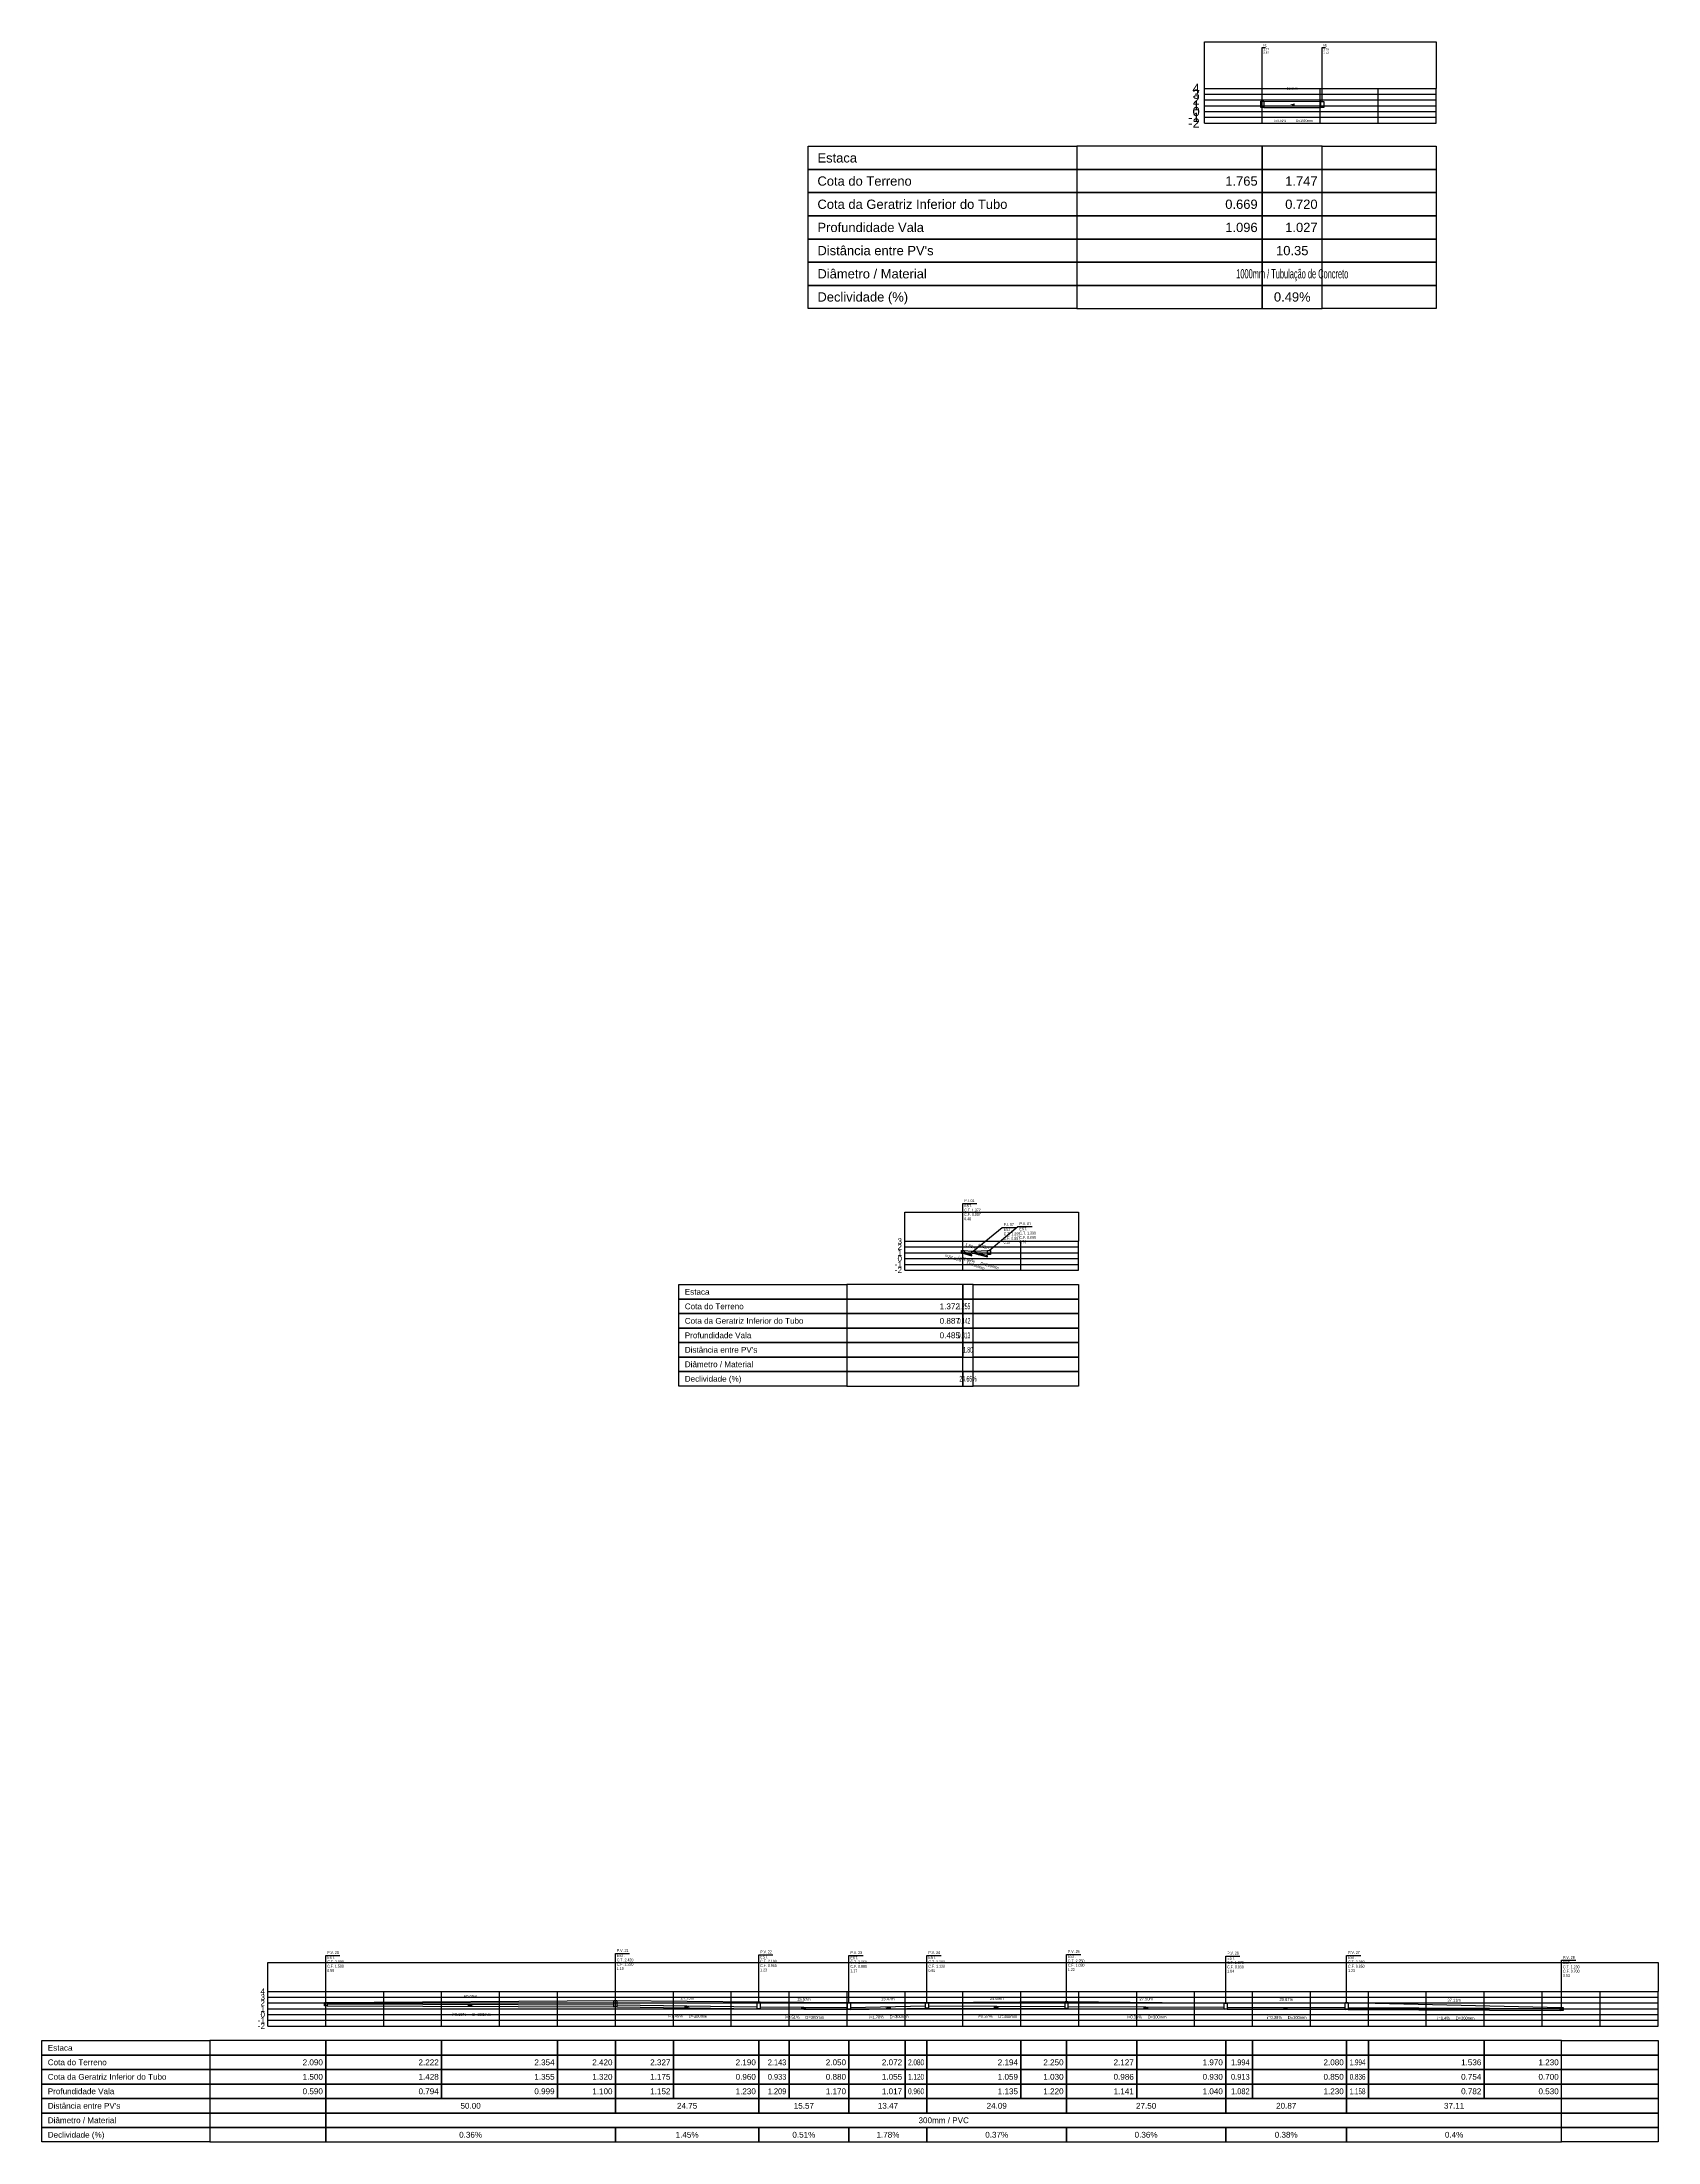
# Model space of a CAD drawing. Extents: x -160 to 364724, y -100 to 7353297.
# Drawn here: x 359931.9 to 360210.9, y 7347218.9 to 7347581.3 of the extents above; entities that cross this region are included whole.
import ezdxf
from ezdxf.enums import TextEntityAlignment as Align

# ---------------------------------------------------------------- set-up
doc = ezdxf.new("R2010")
doc.units = 0
doc.header["$LTSCALE"] = 5
for name, color, linetype in [('PS_IND_COMPRIMENTO', 7, 'Continuous'), ('PS_IND_DIAMETRO', 7, 'Continuous'), ('PS_IND_FLUXO', 3, 'Continuous'), ('PS_IND_INCLINACAO', 7, 'Continuous'), ('PS_PERFIL_CAIXAS', 7, 'Continuous'), ('PS_PERFIL_COTA_LIN', 7, 'Continuous'), ('PS_PERFIL_COTA_TXT', 5, 'Continuous'), ('PS_PERFIL_GRADE', 8, 'Continuous'), ('PS_PERFIL_TERRENO', 3, 'Continuous'), ('PS_PERFIL_TUBO', 7, 'Continuous'), ('PS_PONTOS_IDENTIFICACAO_LIN', 7, 'Continuous'), ('PS_PONTOS_IDENTIFICACAO_TXT', 7, 'Continuous')]:
    doc.layers.add(name, color=color, linetype=linetype)
doc.styles.get("Standard").update_dxf_attribs({"font": 'arial.ttf'})

# ---------------------------------------------------------------- blocks, each defined once
blk = doc.blocks.new('*U710')
at = {"layer": 'PS_PERFIL_GRADE', "linetype": 'Continuous'}
for p, q in [((0, 0), (0, 6)), ((0, 6), (40, 6)), ((0, 5), (40, 5)), ((0, 4), (40, 4)), ((10, 0), (10, 6)), ((20, 0), (20, 6)), ((30, 0), (30, 6)), ((40, 0), (40, 6)), ((0, 3), (40, 3)), ((0, 2), (40, 2)), ((0, 1), (40, 1)), ((0, 0), (40, 0))]:
    blk.add_line(p, q, dxfattribs=at)
blk.add_lwpolyline([(0, 6), (0, 14), (40, 14), (40, 6)], dxfattribs=at)
at = {"layer": 'PS_PERFIL_GRADE'}
for s, p in [('4', (-0.8, 6)), ('3', (-0.8, 5)), ('2', (-0.8, 4)), ('1', (-0.8, 3)), ('-1', (-0.8, 1)), ('-2', (-0.8, 0)), ('0', (-0.8, 2))]:
    blk.add_text(s, height=1.6, dxfattribs=at).set_placement(p, align=Align.MIDDLE_RIGHT)
blk = doc.blocks.new('*U749')
at = {"layer": 'PS_PERFIL_GRADE', "linetype": 'Continuous'}
for p, q in [((0, 0), (0, 5)), ((0, 5), (30, 5)), ((0, 4), (30, 4)), ((10, 0), (10, 5)), ((20, 0), (20, 5)), ((30, 0), (30, 5)), ((0, 3), (30, 3)), ((0, 2), (30, 2)), ((0, 1), (30, 1)), ((0, 0), (30, 0))]:
    blk.add_line(p, q, dxfattribs=at)
blk.add_lwpolyline([(0, 5), (0, 10), (30, 10), (30, 5)], dxfattribs=at)
at = {"layer": 'PS_PERFIL_GRADE'}
for s, p in [('3', (-0.5, 5)), ('2', (-0.5, 4)), ('-1', (-0.5, 1)), ('-2', (-0.5, 0)), ('0', (-0.5, 2)), ('1', (-0.5, 3))]:
    blk.add_text(s, height=1, dxfattribs=at).set_placement(p, align=Align.MIDDLE_RIGHT)
blk = doc.blocks.new('*U760')
at = {"layer": 'PS_PERFIL_GRADE', "linetype": 'Continuous'}
for p, q in [((0, 0), (0, 6)), ((0, 6), (240, 6)), ((0, 5), (240, 5)), ((0, 4), (240, 4)), ((10, 0), (10, 6)), ((20, 0), (20, 6)), ((30, 0), (30, 6)), ((40, 0), (40, 6)), ((50, 0), (50, 6)), ((60, 0), (60, 6)), ((70, 0), (70, 6)), ((80, 0), (80, 6)), ((90, 0), (90, 6)), ((100, 0), (100, 6)), ((110, 0), (110, 6)), ((120, 0), (120, 6)), ((130, 0), (130, 6)), ((140, 0), (140, 6)), ((150, 0), (150, 6)), ((160, 0), (160, 6)), ((170, 0), (170, 6)), ((180, 0), (180, 6)), ((190, 0), (190, 6)), ((200, 0), (200, 6)), ((210, 0), (210, 6)), ((220, 0), (220, 6)), ((230, 0), (230, 6)), ((240, 0), (240, 6)), ((0, 3), (240, 3)), ((0, 2), (240, 2)), ((0, 1), (240, 1)), ((0, 0), (240, 0))]:
    blk.add_line(p, q, dxfattribs=at)
blk.add_lwpolyline([(0, 6), (0, 11), (240, 11), (240, 6)], dxfattribs=at)
at = {"layer": 'PS_PERFIL_GRADE'}
for s, p in [('4', (-0.5, 6)), ('3', (-0.5, 5)), ('2', (-0.5, 4)), ('-1', (-0.5, 1)), ('-2', (-0.5, 0)), ('0', (-0.5, 2)), ('1', (-0.5, 3))]:
    blk.add_text(s, height=1, dxfattribs=at).set_placement(p, align=Align.MIDDLE_RIGHT)

msp = doc.modelspace()

# ---------------------------------------------------------------- linework, layer by layer
at = {"layer": 'PS_IND_FLUXO'}
for points in [[(360148.157, 7347570.487, 0.4, 0, 0), (360147.357, 7347570.483, 0, 0, 0)], [(360091.308, 7347372.261, 0.5, 0, 0), (360092.255, 7347371.938, 0, 0, 0)], [(360093.56, 7347372.154, 0.5, 0, 0), (360094.526, 7347371.894, 0, 0, 0)], [(360005.403, 7347242.43, 0.5, 0, 0), (360006.403, 7347242.426, 0, 0, 0)], [(360042.779, 7347242.165, 0.5, 0, 0), (360043.779, 7347242.15, 0, 0, 0)], [(360062.937, 7347241.941, 0.5, 0, 0), (360063.937, 7347241.935, 0, 0, 0)], [(360078.456, 7347242.027, 0.5, 0, 0), (360077.456, 7347242.009, 0, 0, 0)], [(360096.234, 7347242.095, 0.5, 0, 0), (360097.234, 7347242.091, 0, 0, 0)], [(360122.027, 7347242, 0.5, 0, 0), (360123.027, 7347241.996, 0, 0, 0)], [(360146.212, 7347241.91, 0.5, 0, 0), (360147.212, 7347241.906, 0, 0, 0)], [(360175.202, 7347241.795, 0.5, 0, 0), (360176.202, 7347241.791, 0, 0, 0)]]:
    msp.add_lwpolyline(points, format="xyseb", dxfattribs=at)
at = {"layer": 'PS_PERFIL_CAIXAS', "linetype": 'Continuous'}
for points in [[(360142.333, 7347571.056), (360142.833, 7347571.056), (360142.833, 7347569.96), (360142.333, 7347569.96)], [(360152.681, 7347571.038), (360153.181, 7347571.038), (360153.181, 7347570.01), (360152.681, 7347570.01)], [(360090.629, 7347372.707), (360091.129, 7347372.707), (360091.129, 7347372.222), (360090.629, 7347372.222)], [(360092.434, 7347372.59), (360092.934, 7347372.59), (360092.934, 7347372.222), (360092.434, 7347372.222)], [(360095.153, 7347372.725), (360095.653, 7347372.725), (360095.653, 7347372.025), (360095.153, 7347372.025)], [(359980.653, 7347242.958), (359981.153, 7347242.958), (359981.153, 7347242.368), (359980.653, 7347242.368)], [(360030.653, 7347243.288), (360031.153, 7347243.288), (360031.153, 7347242.188), (360030.653, 7347242.188)], [(360055.404, 7347243.058), (360055.904, 7347243.058), (360055.904, 7347241.828), (360055.404, 7347241.828)], [(360070.971, 7347242.918), (360071.471, 7347242.918), (360071.471, 7347241.748), (360070.971, 7347241.748)], [(360084.441, 7347242.948), (360084.941, 7347242.948), (360084.941, 7347241.988), (360084.441, 7347241.988)], [(360108.527, 7347243.118), (360109.027, 7347243.118), (360109.027, 7347241.898), (360108.527, 7347241.898)], [(360136.027, 7347242.838), (360136.527, 7347242.838), (360136.527, 7347241.798), (360136.027, 7347241.798)], [(360156.897, 7347242.948), (360157.397, 7347242.948), (360157.397, 7347241.718), (360156.897, 7347241.718)], [(360194.007, 7347242.098), (360194.507, 7347242.098), (360194.507, 7347241.568), (360194.007, 7347241.568)]]:
    msp.add_lwpolyline(points, close=True, dxfattribs=at)
at = {"layer": 'PS_PERFIL_COTA_LIN', "linetype": 'Continuous'}
for points in [[(360110.583, 7347563.291), (360110.583, 7347559.291), (360064.183, 7347559.291), (360064.183, 7347563.291)], [(360110.583, 7347563.291), (360110.583, 7347559.291), (360142.583, 7347559.291), (360142.583, 7347563.291)], [(360142.583, 7347563.291), (360142.583, 7347559.291), (360152.931, 7347559.291), (360152.931, 7347563.291)], [(360172.583, 7347563.291), (360172.583, 7347559.291), (360152.931, 7347559.291), (360152.931, 7347563.291)], [(360110.583, 7347559.291), (360110.583, 7347555.291), (360064.183, 7347555.291), (360064.183, 7347559.291)], [(360110.583, 7347559.291), (360110.583, 7347555.291), (360142.583, 7347555.291), (360142.583, 7347559.291)], [(360142.583, 7347559.291), (360142.583, 7347555.291), (360152.931, 7347555.291), (360152.931, 7347559.291)], [(360172.583, 7347559.291), (360172.583, 7347555.291), (360152.931, 7347555.291), (360152.931, 7347559.291)], [(360110.583, 7347555.291), (360110.583, 7347551.291), (360064.183, 7347551.291), (360064.183, 7347555.291)], [(360110.583, 7347555.291), (360110.583, 7347551.291), (360142.583, 7347551.291), (360142.583, 7347555.291)], [(360142.583, 7347555.291), (360142.583, 7347551.291), (360152.931, 7347551.291), (360152.931, 7347555.291)], [(360172.583, 7347555.291), (360172.583, 7347551.291), (360152.931, 7347551.291), (360152.931, 7347555.291)], [(360110.583, 7347551.291), (360110.583, 7347547.291), (360064.183, 7347547.291), (360064.183, 7347551.291)], [(360110.583, 7347551.291), (360110.583, 7347547.291), (360142.583, 7347547.291), (360142.583, 7347551.291)], [(360142.583, 7347551.291), (360142.583, 7347547.291), (360152.931, 7347547.291), (360152.931, 7347551.291)], [(360172.583, 7347551.291), (360172.583, 7347547.291), (360152.931, 7347547.291), (360152.931, 7347551.291)], [(360110.583, 7347547.291), (360110.583, 7347543.291), (360064.183, 7347543.291), (360064.183, 7347547.291)], [(360110.583, 7347547.291), (360110.583, 7347543.291), (360142.583, 7347543.291), (360142.583, 7347547.291)], [(360142.583, 7347547.291), (360142.583, 7347543.291), (360152.931, 7347543.291), (360152.931, 7347547.291)], [(360172.583, 7347547.291), (360172.583, 7347543.291), (360152.931, 7347543.291), (360152.931, 7347547.291)], [(360110.583, 7347543.291), (360110.583, 7347539.291), (360064.183, 7347539.291), (360064.183, 7347543.291)], [(360110.583, 7347543.291), (360110.583, 7347539.291), (360142.583, 7347539.291), (360142.583, 7347543.291)], [(360142.583, 7347543.291), (360142.583, 7347539.291), (360152.931, 7347539.291), (360152.931, 7347543.291)], [(360172.583, 7347543.291), (360172.583, 7347539.291), (360152.931, 7347539.291), (360152.931, 7347543.291)], [(360110.583, 7347539.291), (360110.583, 7347535.291), (360064.183, 7347535.291), (360064.183, 7347539.291)], [(360110.583, 7347539.291), (360110.583, 7347535.291), (360142.583, 7347535.291), (360142.583, 7347539.291)], [(360142.583, 7347539.291), (360142.583, 7347535.291), (360152.931, 7347535.291), (360152.931, 7347539.291)], [(360172.583, 7347539.291), (360172.583, 7347535.291), (360152.931, 7347535.291), (360152.931, 7347539.291)], [(360070.879, 7347366.835), (360070.879, 7347364.335), (360041.879, 7347364.335), (360041.879, 7347366.835)], [(360070.879, 7347366.835), (360070.879, 7347364.335), (360090.879, 7347364.335), (360090.879, 7347366.835)], [(360090.879, 7347366.835), (360090.879, 7347364.335), (360092.684, 7347364.335), (360092.684, 7347366.835)], [(360110.879, 7347366.835), (360110.879, 7347364.335), (360092.684, 7347364.335), (360092.684, 7347366.835)], [(360070.879, 7347364.335), (360070.879, 7347361.835), (360041.879, 7347361.835), (360041.879, 7347364.335)], [(360070.879, 7347364.335), (360070.879, 7347361.835), (360090.879, 7347361.835), (360090.879, 7347364.335)], [(360090.879, 7347364.335), (360090.879, 7347361.835), (360092.684, 7347361.835), (360092.684, 7347364.335)], [(360110.879, 7347364.335), (360110.879, 7347361.835), (360092.684, 7347361.835), (360092.684, 7347364.335)], [(360070.879, 7347361.835), (360070.879, 7347359.335), (360041.879, 7347359.335), (360041.879, 7347361.835)], [(360070.879, 7347359.335), (360070.879, 7347356.835), (360041.879, 7347356.835), (360041.879, 7347359.335)], [(360070.879, 7347361.835), (360070.879, 7347359.335), (360090.879, 7347359.335), (360090.879, 7347361.835)], [(360070.879, 7347359.335), (360070.879, 7347356.835), (360090.879, 7347356.835), (360090.879, 7347359.335)], [(360090.879, 7347361.835), (360090.879, 7347359.335), (360092.684, 7347359.335), (360092.684, 7347361.835)], [(360090.879, 7347359.335), (360090.879, 7347356.835), (360092.684, 7347356.835), (360092.684, 7347359.335)], [(360110.879, 7347361.835), (360110.879, 7347359.335), (360092.684, 7347359.335), (360092.684, 7347361.835)], [(360110.879, 7347359.335), (360110.879, 7347356.835), (360092.684, 7347356.835), (360092.684, 7347359.335)], [(360070.879, 7347356.835), (360070.879, 7347354.335), (360041.879, 7347354.335), (360041.879, 7347356.835)], [(360070.879, 7347356.835), (360070.879, 7347354.335), (360090.879, 7347354.335), (360090.879, 7347356.835)], [(360090.879, 7347356.835), (360090.879, 7347354.335), (360092.684, 7347354.335), (360092.684, 7347356.835)], [(360110.879, 7347356.835), (360110.879, 7347354.335), (360092.684, 7347354.335), (360092.684, 7347356.835)], [(360070.879, 7347354.335), (360070.879, 7347351.835), (360041.879, 7347351.835), (360041.879, 7347354.335)], [(360070.879, 7347351.835), (360070.879, 7347349.335), (360041.879, 7347349.335), (360041.879, 7347351.835)], [(360070.879, 7347354.335), (360070.879, 7347351.835), (360090.879, 7347351.835), (360090.879, 7347354.335)], [(360070.879, 7347351.835), (360070.879, 7347349.335), (360090.879, 7347349.335), (360090.879, 7347351.835)], [(360090.879, 7347351.835), (360090.879, 7347349.335), (360092.684, 7347349.335), (360092.684, 7347351.835)], [(360110.879, 7347354.335), (360110.879, 7347351.835), (360092.684, 7347351.835), (360092.684, 7347354.335)], [(360110.879, 7347351.835), (360110.879, 7347349.335), (360092.684, 7347349.335), (360092.684, 7347351.835)], [(359960.903, 7347236.368), (359960.903, 7347233.868), (359931.903, 7347233.868), (359931.903, 7347236.368)], [(359960.903, 7347236.368), (359960.903, 7347233.868), (359980.903, 7347233.868), (359980.903, 7347236.368)], [(359980.903, 7347236.368), (359980.903, 7347233.868), (360000.903, 7347233.868), (360000.903, 7347236.368)], [(360000.903, 7347236.368), (360000.903, 7347233.868), (360020.903, 7347233.868), (360020.903, 7347236.368)], [(360020.903, 7347236.368), (360020.903, 7347233.868), (360030.903, 7347233.868), (360030.903, 7347236.368)], [(360030.903, 7347236.368), (360030.903, 7347233.868), (360040.903, 7347233.868), (360040.903, 7347236.368)], [(360040.903, 7347236.368), (360040.903, 7347233.868), (360055.654, 7347233.868), (360055.654, 7347236.368)], [(360055.654, 7347236.368), (360055.654, 7347233.868), (360060.903, 7347233.868), (360060.903, 7347236.368)], [(360060.903, 7347236.368), (360060.903, 7347233.868), (360071.221, 7347233.868), (360071.221, 7347236.368)], [(360071.221, 7347236.368), (360071.221, 7347233.868), (360080.903, 7347233.868), (360080.903, 7347236.368)], [(360080.903, 7347236.368), (360080.903, 7347233.868), (360084.691, 7347233.868), (360084.691, 7347236.368)], [(360084.691, 7347236.368), (360084.691, 7347233.868), (360100.903, 7347233.868), (360100.903, 7347236.368)], [(360100.903, 7347236.368), (360100.903, 7347233.868), (360108.777, 7347233.868), (360108.777, 7347236.368)], [(360108.777, 7347236.368), (360108.777, 7347233.868), (360120.903, 7347233.868), (360120.903, 7347236.368)], [(360120.903, 7347236.368), (360120.903, 7347233.868), (360136.277, 7347233.868), (360136.277, 7347236.368)], [(360136.277, 7347236.368), (360136.277, 7347233.868), (360140.903, 7347233.868), (360140.903, 7347236.368)], [(360140.903, 7347236.368), (360140.903, 7347233.868), (360157.147, 7347233.868), (360157.147, 7347236.368)], [(360157.147, 7347236.368), (360157.147, 7347233.868), (360160.903, 7347233.868), (360160.903, 7347236.368)], [(360160.903, 7347236.368), (360160.903, 7347233.868), (360180.903, 7347233.868), (360180.903, 7347236.368)], [(360180.903, 7347236.368), (360180.903, 7347233.868), (360194.257, 7347233.868), (360194.257, 7347236.368)], [(360210.903, 7347236.368), (360210.903, 7347233.868), (360194.257, 7347233.868), (360194.257, 7347236.368)], [(359960.903, 7347233.868), (359960.903, 7347231.368), (359931.903, 7347231.368), (359931.903, 7347233.868)], [(359960.903, 7347233.868), (359960.903, 7347231.368), (359980.903, 7347231.368), (359980.903, 7347233.868)], [(359980.903, 7347233.868), (359980.903, 7347231.368), (360000.903, 7347231.368), (360000.903, 7347233.868)], [(360000.903, 7347233.868), (360000.903, 7347231.368), (360020.903, 7347231.368), (360020.903, 7347233.868)], [(360020.903, 7347233.868), (360020.903, 7347231.368), (360030.903, 7347231.368), (360030.903, 7347233.868)], [(360030.903, 7347233.868), (360030.903, 7347231.368), (360040.903, 7347231.368), (360040.903, 7347233.868)], [(360040.903, 7347233.868), (360040.903, 7347231.368), (360055.654, 7347231.368), (360055.654, 7347233.868)], [(360055.654, 7347233.868), (360055.654, 7347231.368), (360060.903, 7347231.368), (360060.903, 7347233.868)], [(360060.903, 7347233.868), (360060.903, 7347231.368), (360071.221, 7347231.368), (360071.221, 7347233.868)], [(360071.221, 7347233.868), (360071.221, 7347231.368), (360080.903, 7347231.368), (360080.903, 7347233.868)], [(360080.903, 7347233.868), (360080.903, 7347231.368), (360084.691, 7347231.368), (360084.691, 7347233.868)], [(360084.691, 7347233.868), (360084.691, 7347231.368), (360100.903, 7347231.368), (360100.903, 7347233.868)], [(360100.903, 7347233.868), (360100.903, 7347231.368), (360108.777, 7347231.368), (360108.777, 7347233.868)], [(360108.777, 7347233.868), (360108.777, 7347231.368), (360120.903, 7347231.368), (360120.903, 7347233.868)], [(360120.903, 7347233.868), (360120.903, 7347231.368), (360136.277, 7347231.368), (360136.277, 7347233.868)], [(360136.277, 7347233.868), (360136.277, 7347231.368), (360140.903, 7347231.368), (360140.903, 7347233.868)], [(360140.903, 7347233.868), (360140.903, 7347231.368), (360157.147, 7347231.368), (360157.147, 7347233.868)], [(360157.147, 7347233.868), (360157.147, 7347231.368), (360160.903, 7347231.368), (360160.903, 7347233.868)], [(360160.903, 7347233.868), (360160.903, 7347231.368), (360180.903, 7347231.368), (360180.903, 7347233.868)], [(360180.903, 7347233.868), (360180.903, 7347231.368), (360194.257, 7347231.368), (360194.257, 7347233.868)], [(360210.903, 7347233.868), (360210.903, 7347231.368), (360194.257, 7347231.368), (360194.257, 7347233.868)], [(359960.903, 7347231.368), (359960.903, 7347228.868), (359931.903, 7347228.868), (359931.903, 7347231.368)], [(359960.903, 7347228.868), (359960.903, 7347226.368), (359931.903, 7347226.368), (359931.903, 7347228.868)], [(359960.903, 7347231.368), (359960.903, 7347228.868), (359980.903, 7347228.868), (359980.903, 7347231.368)], [(359960.903, 7347228.868), (359960.903, 7347226.368), (359980.903, 7347226.368), (359980.903, 7347228.868)], [(359980.903, 7347231.368), (359980.903, 7347228.868), (360000.903, 7347228.868), (360000.903, 7347231.368)], [(359980.903, 7347228.868), (359980.903, 7347226.368), (360000.903, 7347226.368), (360000.903, 7347228.868)], [(360000.903, 7347231.368), (360000.903, 7347228.868), (360020.903, 7347228.868), (360020.903, 7347231.368)], [(360000.903, 7347228.868), (360000.903, 7347226.368), (360020.903, 7347226.368), (360020.903, 7347228.868)], [(360020.903, 7347231.368), (360020.903, 7347228.868), (360030.903, 7347228.868), (360030.903, 7347231.368)], [(360020.903, 7347228.868), (360020.903, 7347226.368), (360030.903, 7347226.368), (360030.903, 7347228.868)], [(360030.903, 7347231.368), (360030.903, 7347228.868), (360040.903, 7347228.868), (360040.903, 7347231.368)], [(360030.903, 7347228.868), (360030.903, 7347226.368), (360040.903, 7347226.368), (360040.903, 7347228.868)], [(360040.903, 7347231.368), (360040.903, 7347228.868), (360055.654, 7347228.868), (360055.654, 7347231.368)], [(360040.903, 7347228.868), (360040.903, 7347226.368), (360055.654, 7347226.368), (360055.654, 7347228.868)], [(360055.654, 7347231.368), (360055.654, 7347228.868), (360060.903, 7347228.868), (360060.903, 7347231.368)], [(360055.654, 7347228.868), (360055.654, 7347226.368), (360060.903, 7347226.368), (360060.903, 7347228.868)], [(360060.903, 7347231.368), (360060.903, 7347228.868), (360071.221, 7347228.868), (360071.221, 7347231.368)], [(360060.903, 7347228.868), (360060.903, 7347226.368), (360071.221, 7347226.368), (360071.221, 7347228.868)], [(360071.221, 7347231.368), (360071.221, 7347228.868), (360080.903, 7347228.868), (360080.903, 7347231.368)], [(360071.221, 7347228.868), (360071.221, 7347226.368), (360080.903, 7347226.368), (360080.903, 7347228.868)], [(360080.903, 7347231.368), (360080.903, 7347228.868), (360084.691, 7347228.868), (360084.691, 7347231.368)], [(360080.903, 7347228.868), (360080.903, 7347226.368), (360084.691, 7347226.368), (360084.691, 7347228.868)], [(360084.691, 7347231.368), (360084.691, 7347228.868), (360100.903, 7347228.868), (360100.903, 7347231.368)], [(360084.691, 7347228.868), (360084.691, 7347226.368), (360100.903, 7347226.368), (360100.903, 7347228.868)], [(360100.903, 7347231.368), (360100.903, 7347228.868), (360108.777, 7347228.868), (360108.777, 7347231.368)], [(360100.903, 7347228.868), (360100.903, 7347226.368), (360108.777, 7347226.368), (360108.777, 7347228.868)], [(360108.777, 7347231.368), (360108.777, 7347228.868), (360120.903, 7347228.868), (360120.903, 7347231.368)], [(360108.777, 7347228.868), (360108.777, 7347226.368), (360120.903, 7347226.368), (360120.903, 7347228.868)], [(360120.903, 7347231.368), (360120.903, 7347228.868), (360136.277, 7347228.868), (360136.277, 7347231.368)], [(360120.903, 7347228.868), (360120.903, 7347226.368), (360136.277, 7347226.368), (360136.277, 7347228.868)], [(360136.277, 7347231.368), (360136.277, 7347228.868), (360140.903, 7347228.868), (360140.903, 7347231.368)], [(360136.277, 7347228.868), (360136.277, 7347226.368), (360140.903, 7347226.368), (360140.903, 7347228.868)], [(360140.903, 7347231.368), (360140.903, 7347228.868), (360157.147, 7347228.868), (360157.147, 7347231.368)], [(360140.903, 7347228.868), (360140.903, 7347226.368), (360157.147, 7347226.368), (360157.147, 7347228.868)], [(360157.147, 7347231.368), (360157.147, 7347228.868), (360160.903, 7347228.868), (360160.903, 7347231.368)], [(360157.147, 7347228.868), (360157.147, 7347226.368), (360160.903, 7347226.368), (360160.903, 7347228.868)], [(360160.903, 7347231.368), (360160.903, 7347228.868), (360180.903, 7347228.868), (360180.903, 7347231.368)], [(360160.903, 7347228.868), (360160.903, 7347226.368), (360180.903, 7347226.368), (360180.903, 7347228.868)], [(360180.903, 7347231.368), (360180.903, 7347228.868), (360194.257, 7347228.868), (360194.257, 7347231.368)], [(360180.903, 7347228.868), (360180.903, 7347226.368), (360194.257, 7347226.368), (360194.257, 7347228.868)], [(360210.903, 7347231.368), (360210.903, 7347228.868), (360194.257, 7347228.868), (360194.257, 7347231.368)], [(360210.903, 7347228.868), (360210.903, 7347226.368), (360194.257, 7347226.368), (360194.257, 7347228.868)], [(359960.903, 7347226.368), (359960.903, 7347223.868), (359931.903, 7347223.868), (359931.903, 7347226.368)], [(359960.903, 7347226.368), (359960.903, 7347223.868), (359980.903, 7347223.868), (359980.903, 7347226.368)], [(359980.903, 7347226.368), (359980.903, 7347223.868), (360030.903, 7347223.868), (360030.903, 7347226.368)], [(360030.903, 7347226.368), (360030.903, 7347223.868), (360055.654, 7347223.868), (360055.654, 7347226.368)], [(360055.654, 7347226.368), (360055.654, 7347223.868), (360071.221, 7347223.868), (360071.221, 7347226.368)], [(360071.221, 7347226.368), (360071.221, 7347223.868), (360084.691, 7347223.868), (360084.691, 7347226.368)], [(360084.691, 7347226.368), (360084.691, 7347223.868), (360108.777, 7347223.868), (360108.777, 7347226.368)], [(360108.777, 7347226.368), (360108.777, 7347223.868), (360136.277, 7347223.868), (360136.277, 7347226.368)], [(360136.277, 7347226.368), (360136.277, 7347223.868), (360157.147, 7347223.868), (360157.147, 7347226.368)], [(360157.147, 7347226.368), (360157.147, 7347223.868), (360194.257, 7347223.868), (360194.257, 7347226.368)], [(360210.903, 7347226.368), (360210.903, 7347223.868), (360194.257, 7347223.868), (360194.257, 7347226.368)], [(359960.903, 7347223.868), (359960.903, 7347221.368), (359931.903, 7347221.368), (359931.903, 7347223.868)], [(359960.903, 7347221.368), (359960.903, 7347218.868), (359931.903, 7347218.868), (359931.903, 7347221.368)], [(359960.903, 7347223.868), (359960.903, 7347221.368), (359980.903, 7347221.368), (359980.903, 7347223.868)], [(359960.903, 7347221.368), (359960.903, 7347218.868), (359980.903, 7347218.868), (359980.903, 7347221.368)], [(359980.903, 7347223.868), (359980.903, 7347221.368), (360194.257, 7347221.368), (360194.257, 7347223.868)], [(359980.903, 7347221.368), (359980.903, 7347218.868), (360030.903, 7347218.868), (360030.903, 7347221.368)], [(360030.903, 7347221.368), (360030.903, 7347218.868), (360055.654, 7347218.868), (360055.654, 7347221.368)], [(360055.654, 7347221.368), (360055.654, 7347218.868), (360071.221, 7347218.868), (360071.221, 7347221.368)], [(360071.221, 7347221.368), (360071.221, 7347218.868), (360084.691, 7347218.868), (360084.691, 7347221.368)], [(360084.691, 7347221.368), (360084.691, 7347218.868), (360108.777, 7347218.868), (360108.777, 7347221.368)], [(360108.777, 7347221.368), (360108.777, 7347218.868), (360136.277, 7347218.868), (360136.277, 7347221.368)], [(360136.277, 7347221.368), (360136.277, 7347218.868), (360157.147, 7347218.868), (360157.147, 7347221.368)], [(360157.147, 7347221.368), (360157.147, 7347218.868), (360194.257, 7347218.868), (360194.257, 7347221.368)], [(360210.903, 7347223.868), (360210.903, 7347221.368), (360194.257, 7347221.368), (360194.257, 7347223.868)], [(360210.903, 7347221.368), (360210.903, 7347218.868), (360194.257, 7347218.868), (360194.257, 7347221.368)]]:
    msp.add_lwpolyline(points, close=True, dxfattribs=at)
for points in [[(360142.583, 7347547.291), (360152.931, 7347547.291)], [(360142.583, 7347543.291), (360152.931, 7347543.291)], [(360142.583, 7347543.291), (360152.931, 7347543.291)], [(360142.583, 7347539.291), (360152.931, 7347539.291)], [(360142.583, 7347539.291), (360152.931, 7347539.291)], [(360142.583, 7347535.291), (360152.931, 7347535.291)], [(360090.879, 7347356.835), (360092.684, 7347356.835)], [(360070.879, 7347354.335), (360090.879, 7347354.335)], [(360070.879, 7347351.835), (360090.879, 7347351.835)], [(360090.879, 7347354.335), (360092.684, 7347354.335)], [(360090.879, 7347354.335), (360092.684, 7347354.335)], [(360090.879, 7347351.835), (360092.684, 7347351.835)], [(360090.879, 7347351.835), (360092.684, 7347351.835)], [(360090.879, 7347349.335), (360092.684, 7347349.335)], [(359980.903, 7347226.368), (360000.903, 7347226.368)], [(360000.903, 7347226.368), (360020.903, 7347226.368)], [(360020.903, 7347226.368), (360030.903, 7347226.368)], [(360040.903, 7347226.368), (360055.654, 7347226.368)], [(360060.903, 7347226.368), (360071.221, 7347226.368)], [(360080.903, 7347226.368), (360084.691, 7347226.368)], [(360100.903, 7347226.368), (360108.777, 7347226.368)], [(360120.903, 7347226.368), (360136.277, 7347226.368)], [(360140.903, 7347226.368), (360157.147, 7347226.368)], [(360160.903, 7347226.368), (360180.903, 7347226.368)], [(360180.903, 7347226.368), (360194.257, 7347226.368)], [(359960.903, 7347223.868), (359980.903, 7347223.868)], [(359960.903, 7347221.368), (359980.903, 7347221.368)], [(359980.903, 7347223.868), (360000.903, 7347223.868)], [(359980.903, 7347223.868), (360000.903, 7347223.868)], [(359980.903, 7347221.368), (360000.903, 7347221.368)], [(359980.903, 7347221.368), (360000.903, 7347221.368)], [(360000.903, 7347223.868), (360020.903, 7347223.868)], [(360000.903, 7347223.868), (360020.903, 7347223.868)], [(360000.903, 7347221.368), (360020.903, 7347221.368)], [(360000.903, 7347221.368), (360020.903, 7347221.368)], [(360020.903, 7347223.868), (360030.903, 7347223.868)], [(360020.903, 7347223.868), (360030.903, 7347223.868)], [(360020.903, 7347221.368), (360030.903, 7347221.368)], [(360020.903, 7347221.368), (360030.903, 7347221.368)], [(360030.903, 7347223.868), (360040.903, 7347223.868)], [(360030.903, 7347221.368), (360040.903, 7347221.368)], [(360040.903, 7347223.868), (360055.654, 7347223.868)], [(360040.903, 7347223.868), (360055.654, 7347223.868)], [(360040.903, 7347221.368), (360055.654, 7347221.368)], [(360040.903, 7347221.368), (360055.654, 7347221.368)], [(360055.654, 7347223.868), (360060.903, 7347223.868)], [(360055.654, 7347221.368), (360060.903, 7347221.368)], [(360060.903, 7347223.868), (360071.221, 7347223.868)], [(360060.903, 7347223.868), (360071.221, 7347223.868)], [(360060.903, 7347221.368), (360071.221, 7347221.368)], [(360060.903, 7347221.368), (360071.221, 7347221.368)], [(360071.221, 7347223.868), (360080.903, 7347223.868)], [(360071.221, 7347221.368), (360080.903, 7347221.368)], [(360080.903, 7347223.868), (360084.691, 7347223.868)], [(360080.903, 7347223.868), (360084.691, 7347223.868)], [(360080.903, 7347221.368), (360084.691, 7347221.368)], [(360080.903, 7347221.368), (360084.691, 7347221.368)], [(360084.691, 7347223.868), (360100.903, 7347223.868)], [(360084.691, 7347221.368), (360100.903, 7347221.368)], [(360100.903, 7347223.868), (360108.777, 7347223.868)], [(360100.903, 7347223.868), (360108.777, 7347223.868)], [(360100.903, 7347221.368), (360108.777, 7347221.368)], [(360100.903, 7347221.368), (360108.777, 7347221.368)], [(360108.777, 7347223.868), (360120.903, 7347223.868)], [(360108.777, 7347221.368), (360120.903, 7347221.368)], [(360120.903, 7347223.868), (360136.277, 7347223.868)], [(360120.903, 7347223.868), (360136.277, 7347223.868)], [(360120.903, 7347221.368), (360136.277, 7347221.368)], [(360120.903, 7347221.368), (360136.277, 7347221.368)], [(360136.277, 7347223.868), (360140.903, 7347223.868)], [(360136.277, 7347221.368), (360140.903, 7347221.368)], [(360140.903, 7347223.868), (360157.147, 7347223.868)], [(360140.903, 7347223.868), (360157.147, 7347223.868)], [(360140.903, 7347221.368), (360157.147, 7347221.368)], [(360140.903, 7347221.368), (360157.147, 7347221.368)], [(360160.903, 7347223.868), (360180.903, 7347223.868)], [(360160.903, 7347223.868), (360180.903, 7347223.868)], [(360160.903, 7347221.368), (360180.903, 7347221.368)], [(360160.903, 7347221.368), (360180.903, 7347221.368)], [(360180.903, 7347223.868), (360194.257, 7347223.868)], [(360180.903, 7347223.868), (360194.257, 7347223.868)], [(360180.903, 7347221.368), (360194.257, 7347221.368)], [(360180.903, 7347221.368), (360194.257, 7347221.368)], [(359980.903, 7347218.868), (360000.903, 7347218.868)], [(360000.903, 7347218.868), (360020.903, 7347218.868)], [(360020.903, 7347218.868), (360030.903, 7347218.868)], [(360040.903, 7347218.868), (360055.654, 7347218.868)], [(360060.903, 7347218.868), (360071.221, 7347218.868)], [(360080.903, 7347218.868), (360084.691, 7347218.868)], [(360100.903, 7347218.868), (360108.777, 7347218.868)], [(360120.903, 7347218.868), (360136.277, 7347218.868)], [(360140.903, 7347218.868), (360157.147, 7347218.868)], [(360160.903, 7347218.868), (360180.903, 7347218.868)], [(360180.903, 7347218.868), (360194.257, 7347218.868)]]:
    msp.add_lwpolyline(points, dxfattribs=at)
at = {"layer": 'PS_PERFIL_TERRENO', "linetype": 'Continuous'}
for points in [[(360142.583, 7347571.056), (360152.931, 7347571.038)], [(360090.879, 7347372.707), (360092.684, 7347372.59), (360095.403, 7347372.725)], [(359980.903, 7347242.958), (360030.903, 7347243.288), (360055.654, 7347243.058), (360071.221, 7347242.918), (360084.691, 7347242.948), (360108.777, 7347243.118), (360136.277, 7347242.838), (360157.147, 7347242.948), (360194.257, 7347242.098)]]:
    msp.add_lwpolyline(points, dxfattribs=at)
at = {"layer": 'PS_PERFIL_TUBO', "linetype": 'Continuous'}
for points in [[(360142.833, 7347569.96), (360152.681, 7347570.01), (360152.681, 7347571.01), (360142.833, 7347570.96)], [(360091.129, 7347372.222), (360092.434, 7347371.777), (360092.434, 7347371.977), (360091.129, 7347372.422)], [(360092.934, 7347372.222), (360095.153, 7347371.625), (360095.153, 7347371.825), (360092.934, 7347372.422)], [(359981.153, 7347242.368), (360030.653, 7347242.188), (360030.653, 7347242.488), (359981.153, 7347242.668)], [(360031.153, 7347242.188), (360055.404, 7347241.828), (360055.404, 7347242.128), (360031.153, 7347242.488)], [(360055.904, 7347241.828), (360070.971, 7347241.748), (360070.971, 7347242.048), (360055.904, 7347242.128)], [(360071.471, 7347241.748), (360084.441, 7347241.988), (360084.441, 7347242.288), (360071.471, 7347242.048)], [(360084.941, 7347241.988), (360108.527, 7347241.898), (360108.527, 7347242.198), (360084.941, 7347242.288)], [(360109.027, 7347241.898), (360136.027, 7347241.798), (360136.027, 7347242.098), (360109.027, 7347242.198)], [(360136.527, 7347241.798), (360156.897, 7347241.718), (360156.897, 7347242.018), (360136.527, 7347242.098)], [(360157.397, 7347241.718), (360194.007, 7347241.568), (360194.007, 7347241.868), (360157.397, 7347242.018)]]:
    msp.add_lwpolyline(points, close=True, dxfattribs=at)
at = {"layer": 'PS_PONTOS_IDENTIFICACAO_LIN', "linetype": 'Continuous'}
for points in [[(360142.583, 7347571.056), (360142.583, 7347580.356), (360143.143, 7347580.356)], [(360152.931, 7347571.038), (360152.931, 7347580.338), (360153.491, 7347580.338)], [(360090.879, 7347372.707), (360090.879, 7347380.832), (360093.329, 7347380.832)], [(360095.403, 7347372.725), (360100.403, 7347376.85), (360102.853, 7347376.85)], [(360092.684, 7347372.59), (360097.684, 7347376.715), (360100.134, 7347376.715)], [(359980.903, 7347242.958), (359980.903, 7347251.083), (359983.353, 7347251.083)], [(360030.903, 7347243.288), (360030.903, 7347251.413), (360033.353, 7347251.413)], [(360055.654, 7347243.058), (360055.654, 7347251.183), (360058.104, 7347251.183)], [(360071.221, 7347242.918), (360071.221, 7347251.043), (360073.671, 7347251.043)], [(360084.691, 7347242.948), (360084.691, 7347251.073), (360087.141, 7347251.073)], [(360108.777, 7347243.118), (360108.777, 7347251.243), (360111.227, 7347251.243)], [(360136.277, 7347242.838), (360136.277, 7347250.963), (360138.727, 7347250.963)], [(360157.147, 7347242.948), (360157.147, 7347251.073), (360159.597, 7347251.073)], [(360194.257, 7347242.098), (360194.257, 7347250.223), (360196.707, 7347250.223)]]:
    msp.add_lwpolyline(points, dxfattribs=at)

# ---------------------------------------------------------------- block references
at = {"layer": 'PS_PERFIL_GRADE'}
for name, p in [('*U710', (360132.583, 7347567.291)), ('*U749', (360080.879, 7347369.335)), ('*U760', (359970.903, 7347238.868))]:
    msp.add_blockref(name, p, dxfattribs=at)

# ---------------------------------------------------------------- texts
at = {"layer": 'PS_IND_COMPRIMENTO', "width": 0.8}
for s, height, rotation, p in [('10.35m', 0.4, 0.29387, (360147.743, 7347573.285)), ('1.80m', 0.5, 341.1631, (360092.25, 7347373.472)), ('2.72m', 0.5, 344.94126, (360094.42, 7347373.424)), ('50.00m', 0.5, 359.79165, (360005.909, 7347243.978)), ('24.75m', 0.5, 359.14952, (360043.302, 7347243.708)), ('15.57m', 0.5, 359.69577, (360063.446, 7347243.488)), ('13.47m', 0.5, 1.06008, (360077.927, 7347243.568)), ('24.09m', 0.5, 359.78137, (360096.74, 7347243.643)), ('27.50m', 0.5, 359.7878, (360122.533, 7347243.548)), ('20.87m', 0.5, 359.77497, (360146.718, 7347243.458)), ('37.11m', 0.5, 359.76525, (360175.708, 7347243.343))]:
    msp.add_text(s, height=height, rotation=rotation, dxfattribs=at).set_placement(p, align=Align.MIDDLE_CENTER)
at = {"layer": 'PS_IND_DIAMETRO', "width": 0.8}
for s, height, rotation, p in [('D=1000mm', 0.4, 0.29387, (360149.852, 7347567.696)), ('D=200mm', 0.5, 341.1631, (360093.112, 7347370.114)), ('D=200mm', 0.5, 344.94126, (360095.501, 7347370.13)), ('D=300mm', 0.5, 359.79165, (360007.798, 7347240.871)), ('D=300mm', 0.5, 359.14952, (360045.156, 7347240.58)), ('D=300mm', 0.5, 359.69577, (360065.329, 7347240.378)), ('D=300mm', 0.5, 1.06008, (360079.884, 7347240.503)), ('D=300mm', 0.5, 359.78137, (360098.628, 7347240.536)), ('D=300mm', 0.5, 359.7878, (360124.421, 7347240.441)), ('D=300mm', 0.5, 359.77497, (360148.606, 7347240.35)), ('D=300mm', 0.5, 359.76525, (360177.596, 7347240.235))]:
    msp.add_text(s, height=height, rotation=rotation, dxfattribs=at).set_placement(p, align=Align.MIDDLE_CENTER)
at = {"layer": 'PS_IND_INCLINACAO', "width": 0.8}
for s, height, rotation, p in [('i=0.49%', 0.4, 0.29387, (360145.692, 7347567.674)), ('i=24.66%', 0.5, 341.1631, (360089.231, 7347371.438)), ('i=21.96%', 0.5, 344.94126, (360091.542, 7347371.195)), ('i=0.36%', 0.5, 359.79165, (360003.898, 7347240.885)), ('i=1.45%', 0.5, 359.14952, (360041.256, 7347240.638)), ('i=0.51%', 0.5, 359.69577, (360061.429, 7347240.399)), ('i=1.78%', 0.5, 1.06008, (360075.985, 7347240.431)), ('i=0.37%', 0.5, 359.78137, (360094.728, 7347240.551)), ('i=0.36%', 0.5, 359.7878, (360120.521, 7347240.455)), ('i=0.38%', 0.5, 359.77497, (360144.706, 7347240.366)), ('i=0.4%', 0.5, 359.76525, (360173.896, 7347240.25))]:
    msp.add_text(s, height=height, rotation=rotation, dxfattribs=at).set_placement(p, align=Align.MIDDLE_CENTER)
at = {"layer": 'PS_PERFIL_COTA_TXT'}
for s, height, p in [('Estaca', 1.6, (360065.783, 7347561.291)), ('Cota do Terreno', 1.6, (360065.783, 7347557.291)), ('Cota da Geratriz Inferior do Tubo', 1.6, (360065.783, 7347553.291)), ('Profundidade Vala', 1.6, (360065.783, 7347549.291)), ("Distância entre PV's", 1.6, (360065.783, 7347545.291)), ('Diâmetro / Material', 1.6, (360065.783, 7347541.291)), ('Declividade (%)', 1.6, (360065.783, 7347537.291)), ('Estaca', 1, (360042.879, 7347365.585)), ('Cota do Terreno', 1, (360042.879, 7347363.085)), ('Cota da Geratriz Inferior do Tubo', 1, (360042.879, 7347360.585)), ('Profundidade Vala', 1, (360042.879, 7347358.085)), ("Distância entre PV's", 1, (360042.879, 7347355.585)), ('Diâmetro / Material', 1, (360042.879, 7347353.085)), ('Declividade (%)', 1, (360042.879, 7347350.585)), ('Estaca', 1, (359932.903, 7347235.118)), ('Cota do Terreno', 1, (359932.903, 7347232.618)), ('Cota da Geratriz Inferior do Tubo', 1, (359932.903, 7347230.118)), ('Profundidade Vala', 1, (359932.903, 7347227.618)), ("Distância entre PV's", 1, (359932.903, 7347225.118)), ('Diâmetro / Material', 1, (359932.903, 7347222.618)), ('Declividade (%)', 1, (359932.903, 7347220.118))]:
    msp.add_text(s, height=height, dxfattribs=at).set_placement(p, align=Align.MIDDLE_LEFT)
for s, height, p in [('1.765', 1.6, (360141.783, 7347557.291)), ('1.747', 1.6, (360152.131, 7347557.291)), ('0.669', 1.6, (360141.783, 7347553.291)), ('0.720', 1.6, (360152.131, 7347553.291)), ('1.096', 1.6, (360141.783, 7347549.291)), ('1.027', 1.6, (360152.131, 7347549.291)), ('1.372', 1, (360090.379, 7347363.085)), ('0.887', 1, (360090.379, 7347360.585)), ('0.485', 1, (360090.379, 7347358.085)), ('2.090', 1, (359980.403, 7347232.618)), ('2.222', 1, (360000.403, 7347232.618)), ('2.354', 1, (360020.403, 7347232.618)), ('2.420', 1, (360030.403, 7347232.618)), ('2.327', 1, (360040.403, 7347232.618)), ('2.190', 1, (360055.154, 7347232.618)), ('2.050', 1, (360070.721, 7347232.618)), ('2.072', 1, (360080.403, 7347232.618)), ('2.194', 1, (360100.403, 7347232.618)), ('2.250', 1, (360108.277, 7347232.618)), ('2.127', 1, (360120.403, 7347232.618)), ('1.970', 1, (360135.777, 7347232.618)), ('2.080', 1, (360156.647, 7347232.618)), ('1.536', 1, (360180.403, 7347232.618)), ('1.230', 1, (360193.757, 7347232.618)), ('1.500', 1, (359980.403, 7347230.118)), ('1.428', 1, (360000.403, 7347230.118)), ('1.355', 1, (360020.403, 7347230.118)), ('1.320', 1, (360030.403, 7347230.118)), ('1.175', 1, (360040.403, 7347230.118)), ('0.960', 1, (360055.154, 7347230.118)), ('0.880', 1, (360070.721, 7347230.118)), ('1.055', 1, (360080.403, 7347230.118)), ('1.059', 1, (360100.403, 7347230.118)), ('1.030', 1, (360108.277, 7347230.118)), ('0.986', 1, (360120.403, 7347230.118)), ('0.930', 1, (360135.777, 7347230.118)), ('0.850', 1, (360156.647, 7347230.118)), ('0.754', 1, (360180.403, 7347230.118)), ('0.700', 1, (360193.757, 7347230.118)), ('0.590', 1, (359980.403, 7347227.618)), ('0.794', 1, (360000.403, 7347227.618)), ('0.999', 1, (360020.403, 7347227.618)), ('1.100', 1, (360030.403, 7347227.618)), ('1.152', 1, (360040.403, 7347227.618)), ('1.230', 1, (360055.154, 7347227.618)), ('1.170', 1, (360070.721, 7347227.618)), ('1.017', 1, (360080.403, 7347227.618)), ('1.135', 1, (360100.403, 7347227.618)), ('1.220', 1, (360108.277, 7347227.618)), ('1.141', 1, (360120.403, 7347227.618)), ('1.040', 1, (360135.777, 7347227.618)), ('1.230', 1, (360156.647, 7347227.618)), ('0.782', 1, (360180.403, 7347227.618)), ('0.530', 1, (360193.757, 7347227.618))]:
    msp.add_text(s, height=height, dxfattribs=at).set_placement(p, align=Align.MIDDLE_RIGHT)
for s, height, p in [('10.35', 1.6, (360147.757, 7347545.291)), ('0.49%', 1.6, (360147.757, 7347537.291)), ('50.00', 1, (360005.903, 7347225.118)), ('24.75', 1, (360043.279, 7347225.118)), ('15.57', 1, (360063.437, 7347225.118)), ('13.47', 1, (360077.956, 7347225.118)), ('24.09', 1, (360096.734, 7347225.118)), ('27.50', 1, (360122.527, 7347225.118)), ('20.87', 1, (360146.712, 7347225.118)), ('37.11', 1, (360175.702, 7347225.118)), ('300mm / PVC', 1, (360087.58, 7347222.618)), ('0.36%', 1, (360005.903, 7347220.118)), ('1.45%', 1, (360043.279, 7347220.118)), ('0.51%', 1, (360063.437, 7347220.118)), ('1.78%', 1, (360077.956, 7347220.118)), ('0.37%', 1, (360096.734, 7347220.118)), ('0.36%', 1, (360122.527, 7347220.118)), ('0.38%', 1, (360146.712, 7347220.118)), ('0.4%', 1, (360175.702, 7347220.118))]:
    msp.add_text(s, height=height, dxfattribs=at).set_placement(p, align=Align.MIDDLE_CENTER)
at = {"layer": 'PS_PERFIL_COTA_TXT', "width": 0.5}
for s, height, p in [('1000mm / Tubulação de Concreto', 1.6, (360147.757, 7347541.291)), ('1.80', 1, (360091.781, 7347355.585)), ('24.66%', 1, (360091.781, 7347350.585))]:
    msp.add_text(s, height=height, dxfattribs=at).set_placement(p, align=Align.MIDDLE_CENTER)
at = {"layer": 'PS_PERFIL_COTA_TXT'}
for s, width, p in [('1.255', 0.5, (360092.184, 7347363.085)), ('0.442', 0.5, (360092.184, 7347360.585)), ('0.813', 0.5, (360092.184, 7347358.085)), ('2.143', 0.874819, (360060.403, 7347232.618)), ('2.080', 0.631259, (360084.191, 7347232.618)), ('1.994', 0.770984, (360140.403, 7347232.618)), ('1.994', 0.626096, (360160.403, 7347232.618)), ('0.933', 0.874819, (360060.403, 7347230.118)), ('1.120', 0.631259, (360084.191, 7347230.118)), ('0.913', 0.770984, (360140.403, 7347230.118)), ('0.836', 0.626096, (360160.403, 7347230.118)), ('1.209', 0.874819, (360060.403, 7347227.618)), ('0.960', 0.631259, (360084.191, 7347227.618)), ('1.082', 0.770984, (360140.403, 7347227.618)), ('1.158', 0.626096, (360160.403, 7347227.618))]:
    msp.add_text(s, height=1, dxfattribs=dict(at, width=width)).set_placement(p, align=Align.MIDDLE_RIGHT)
at = {"layer": 'PS_PONTOS_IDENTIFICACAO_TXT', "width": 0.7}
for s, height, p in [('1.77', 0.4, (360142.783, 7347579.856)), ('N1', 0.4, (360142.783, 7347580.556)), ('1.75', 0.4, (360153.131, 7347579.838)), ('N2', 0.4, (360153.131, 7347580.538)), ('0.67', 0.4, (360142.783, 7347579.256)), ('0.72', 0.4, (360153.131, 7347579.238)), ('P.I. 01', 0.5, (360091.129, 7347381.082)), ('EST. ', 0.5, (360091.129, 7347380.207)), ('0.48', 0.5, (360091.129, 7347377.957)), ('C.T. 1.372', 0.5, (360091.129, 7347379.457)), ('C.F. 0.887', 0.5, (360091.129, 7347378.707)), ('P.I. 07', 0.5, (360097.934, 7347376.965)), ('P.V. 01', 0.5, (360100.653, 7347377.1)), ('0.37', 0.5, (360097.934, 7347373.84)), ('C.T. 1.255', 0.5, (360097.934, 7347375.34)), ('C.F. 0.887', 0.5, (360097.934, 7347374.59)), ('EST. ', 0.5, (360097.934, 7347376.09)), ('0.70', 0.5, (360100.653, 7347373.975)), ('C.T. 1.390', 0.5, (360100.653, 7347375.475)), ('C.F. 0.690', 0.5, (360100.653, 7347374.725)), ('EST. ', 0.5, (360100.653, 7347376.225)), ('C.T. 2.090', 0.5, (359981.153, 7347249.708)), ('P.V. 20', 0.5, (359981.153, 7347251.333)), ('EST. ', 0.5, (359981.153, 7347250.458)), ('C.T. 2.420', 0.5, (360031.153, 7347250.038)), ('P.V. 21', 0.5, (360031.153, 7347251.663)), ('EST. ', 0.5, (360031.153, 7347250.788)), ('C.T. 2.190', 0.5, (360055.904, 7347249.808)), ('P.V. 22', 0.5, (360055.904, 7347251.433)), ('EST. ', 0.5, (360055.904, 7347250.558)), ('C.T. 2.050', 0.5, (360071.471, 7347249.668)), ('P.V. 23', 0.5, (360071.471, 7347251.293)), ('EST. ', 0.5, (360071.471, 7347250.418)), ('C.T. 2.080', 0.5, (360084.941, 7347249.698)), ('P.V. 24', 0.5, (360084.941, 7347251.323)), ('EST. ', 0.5, (360084.941, 7347250.448)), ('C.T. 2.250', 0.5, (360109.027, 7347249.868)), ('P.V. 25', 0.5, (360109.027, 7347251.493)), ('EST. ', 0.5, (360109.027, 7347250.618)), ('C.T. 1.970', 0.5, (360136.527, 7347249.588)), ('P.V. 26', 0.5, (360136.527, 7347251.213)), ('EST. ', 0.5, (360136.527, 7347250.338)), ('C.T. 2.080', 0.5, (360157.397, 7347249.698)), ('P.V. 27', 0.5, (360157.397, 7347251.323)), ('EST. ', 0.5, (360157.397, 7347250.448)), ('P.V. 28', 0.5, (360194.507, 7347250.473)), ('EST. ', 0.5, (360194.507, 7347249.598)), ('0.59', 0.5, (359981.153, 7347248.208)), ('C.F. 1.500', 0.5, (359981.153, 7347248.958)), ('C.F. 1.320', 0.5, (360031.153, 7347249.288)), ('1.10', 0.5, (360031.153, 7347248.538)), ('C.F. 0.960', 0.5, (360055.904, 7347249.058)), ('1.23', 0.5, (360055.904, 7347248.308)), ('C.F. 0.880', 0.5, (360071.471, 7347248.918)), ('1.17', 0.5, (360071.471, 7347248.168)), ('0.96', 0.5, (360084.941, 7347248.198)), ('C.F. 1.120', 0.5, (360084.941, 7347248.948)), ('C.F. 1.030', 0.5, (360109.027, 7347249.118)), ('1.22', 0.5, (360109.027, 7347248.368)), ('C.F. 0.930', 0.5, (360136.527, 7347248.838)), ('1.04', 0.5, (360136.527, 7347248.088)), ('C.F. 0.850', 0.5, (360157.397, 7347248.948)), ('1.23', 0.5, (360157.397, 7347248.198)), ('0.53', 0.5, (360194.507, 7347247.348)), ('C.T. 1.230', 0.5, (360194.507, 7347248.848)), ('C.F. 0.700', 0.5, (360194.507, 7347248.098))]:
    msp.add_text(s, height=height, dxfattribs=at).set_placement(p)

doc.saveas('drawing.dxf')
